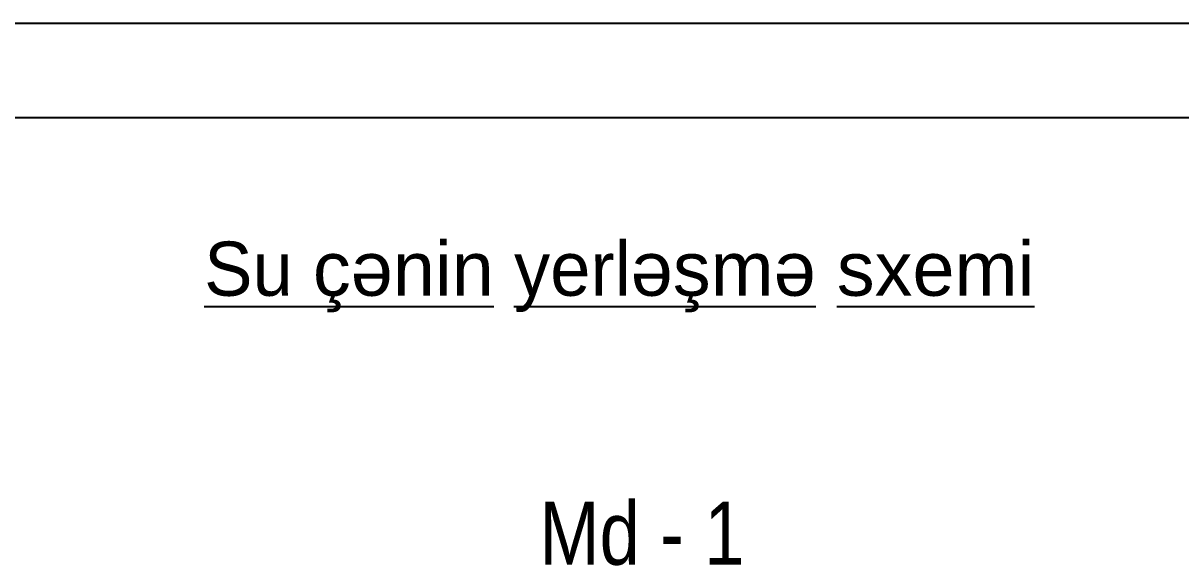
# Model space of a CAD drawing. Header units: millimetres. Extents: x 1177285 to 1225570, y -905119 to -683091.
# Drawn here: x 1191051 to 1197461, y -717033 to -714122 of the extents above; entities that cross this region are included whole.
import ezdxf
from ezdxf import colors
from ezdxf.entities.mleader import LeaderData, LeaderLine
from ezdxf.math import Vec2, Vec3

# ---------------------------------------------------------------- set-up
doc = ezdxf.new("R2010")
doc.units = ezdxf.units.MM
doc.layers.add('Layer3', color=7, linetype='Continuous', lineweight=13)
doc.styles.get("Standard").update_dxf_attribs({"font": 'a3ar(la).ttf'})
doc.styles.add('style6', font='ARIALN.TTF', dxfattribs={"height": 300})

# ---------------------------------------------------------------- blocks, each defined once
blk = doc.blocks.new('ntnntyht')
at = {"color": 1, "lineweight": 25}
blk.add_line((1961564.2, -20954.7), (2003567.4, -20954.7), dxfattribs=at)
at = {"color": 1, "lineweight": 25, "ltscale": 15}
blk.add_line((2003044.9, -21477.1), (1963653.3, -21477.1), dxfattribs=at)

msp = doc.modelspace()

# ---------------------------------------------------------------- block references
at = {"color": 3, "xscale": 1.004925508461463, "yscale": 1.004925508461463, "zscale": 1.004925508461463}
msp.add_blockref('ntnntyht', (-787866.274, -693063.681), dxfattribs=at)

# ---------------------------------------------------------------- texts
at = {"layer": 'Layer3', "color": 0, "lineweight": 25, "insert": (1192052.929, -715331.544), "char_height": 520, "width": 4763.14349, "attachment_point": 1}
msp.add_mtext('{\\H0.5769x;\\LSu \\fArial|b0|i0|c238|p34;ç\\fArial|b0|i0|c0|p34;ə\\fArial|b0|i0|c238|p34;nin\\fA3 Arial AzLat|b0|i0|c204|p34; yerl\\fArial|b0|i0|c0|p34;ə\\fArial|b0|i0|c238|p34;şm\\fArial|b0|i0|c0|p34;ə\\fArial|b0|i0|c238|p34; sxemi\\fA3 Arial AzLat|b0|i0|c204|p34; \\l \\H1.083x; }', dxfattribs=at)

# ---------------------------------------------------------------- leaders
at = {"color": 13, "linetype": 'ByBlock', "lineweight": 9}
ml = msp.add_multileader_mtext('Standard', dxfattribs=at)
ml.set_content('{\\fArial Narrow|b0|i0|c238|p34;\\C256;Md - 1     }', color=3, style='style6')
ml.set_leader_properties()
ml.build(insert=Vec2(0, 0))
ml.multileader.update_dxf_attribs({"text_left_attachment_type": 6, "text_right_attachment_type": 6, "dogleg_length": 0.36, "arrow_head_size": 200})
ctx = ml.context
ctx.base_point, ctx.char_height, ctx.arrow_head_size, ctx.landing_gap_size, ctx.plane_origin = Vec3(1193959.938, -717191.139), 350, 200, 0.15, Vec3(1201986.834, -721278.525)
ctx.left_attachment, ctx.right_attachment, ctx.text_align_type = 6, 6, 1
notes = []
notes.append((ctx, [(0, (1, 1, 0), (1194992.931, -717191.139), (-1, 0), 0.36, [(0, [(1195272.894, -718843.356)], 0, [])])]))
ctx.mtext.insert, ctx.mtext.alignment, ctx.mtext.flow_direction = Vec3(1194476.255, -716771.139), 2, 5
for ctx, leaders in notes:
    for number, flags, end, landing, length, lines in leaders:
        leader = LeaderData()
        leader.index, (leader.has_last_leader_line, leader.has_dogleg_vector, leader.attachment_direction) = number, flags
        leader.last_leader_point, leader.dogleg_vector, leader.dogleg_length = Vec3(end), Vec3(landing), length
        for number, points, colour, breaks in lines:
            line = LeaderLine()
            line.index, line.vertices, line.color, line.breaks = number, Vec3.list(points), colors.encode_raw_color(colour), breaks
            leader.lines.append(line)
        ctx.leaders.append(leader)

doc.saveas('drawing.dxf')
